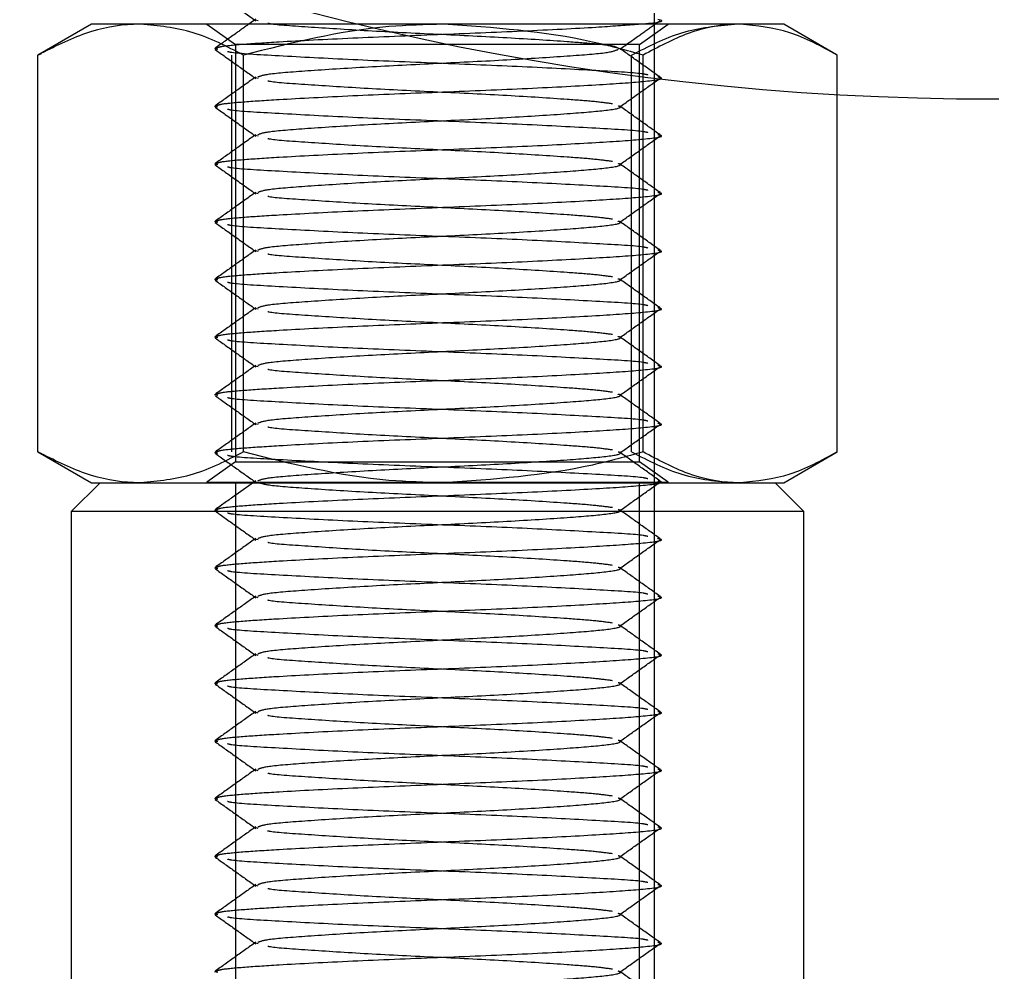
# Model space of a CAD drawing. Header units: metres. Extents: x 0 to 63075, y 0 to 44550.
# Drawn here: x 13731.38 to 13765.11, y 27485.63 to 27518.67 of the extents above; entities that cross this region are included whole.
import ezdxf

# ---------------------------------------------------------------- set-up
doc = ezdxf.new("R2010")
doc.units = ezdxf.units.M
doc.header["$LTSCALE"] = 75
doc.linetypes.add('HIDDEN2', pattern=[4.7625, 3.175, -1.5875])
for name, color, linetype in [('SDM', 7, 'Continuous'), ('SL1', 8, 'Continuous'), ('SL4', 4, 'Continuous'), ('ST1', 7, 'HIDDEN2')]:
    doc.layers.add(name, color=color, linetype=linetype)

# ---------------------------------------------------------------- blocks, each defined once
blk = doc.blocks.new('A$C1d93b9d1')
at = {"layer": 'SL1'}
blk.add_line((5493.877, 3750), (5493.877, 2300.5), dxfattribs=at)
blk.add_line((5493.877, 3750), (5493.877, 2300.5), dxfattribs=at)
for centre, start_param, end_param in [((5493.801, 3399.354), 5.405442, 6.970559), ((5541.521, 3375.973), 0, 0.687373)]:
    blk.add_ellipse(centre, major_axis=(-75.435, -153.963), ratio=0.705012, start_param=start_param, end_param=end_param, dxfattribs=at)
blk = doc.blocks.new('A$C429c7d53')
at = {"layer": 'SL4'}
for p, q in [((13.135, 428.444), (11.277, 427.371)), ((14.844, 428.444), (13.135, 428.444)), ((25.335, 428.444), (14.844, 428.444)), ((18.831, 428.613), (18.594, 428.444)), ((35.626, 428.444), (25.335, 428.444)), ((32.672, 428.444), (32.857, 428.576)), ((37.135, 428.444), (35.626, 428.444)), ((38.993, 427.371), (37.135, 428.444)), ((11.281, 427.372), (11.408, 427.433)), ((11.281, 413.616), (11.281, 427.372)), ((18.408, 413.616), (18.408, 427.372)), ((32.262, 413.616), (32.262, 427.372)), ((38.989, 413.616), (38.989, 427.372)), ((11.277, 413.617), (13.135, 412.544)), ((11.281, 413.616), (11.408, 413.556)), ((37.135, 412.544), (38.993, 413.617)), ((13.435, 412.544), (12.435, 411.544)), ((13.135, 412.544), (14.844, 412.544)), ((14.844, 412.544), (25.335, 412.544)), ((18.831, 412.613), (18.152, 412.129)), ((25.335, 412.544), (35.626, 412.544)), ((35.626, 412.544), (37.135, 412.544)), ((37.835, 411.544), (36.835, 412.544)), ((12.435, 411.544), (12.435, 390.544)), ((37.835, 411.544), (12.435, 411.544)), ((37.835, 390.544), (37.835, 411.544))]:
    blk.add_line(p, q, dxfattribs=at)
for points, knots in [([(17.426, 429.565), (17.661, 429.398), (18.118, 429.072), (18.575, 428.747), (18.797, 428.589)], [0, 0, 0, 0, 0.5144734, 1, 1, 1, 1]), ([(14.844, 428.444), (14.76, 428.443), (14.12, 428.433), (12.914, 428.199), (11.828, 427.65), (11.281, 427.372)], [0, 0, 0, 0, 0.070099, 0.530789, 1, 1, 1, 1]), ([(18.408, 427.372), (17.829, 427.672), (16.661, 428.276), (15.453, 428.388), (14.844, 428.444)], [0, 0, 0, 0, 0.495458, 1, 1, 1, 1]), ([(25.335, 428.444), (24.705, 428.428), (22.36, 428.369), (20.077, 427.793), (18.408, 427.372)], [0, 0, 0, 0, 0.268634, 1, 1, 1, 1]), ([(32.262, 427.372), (31.681, 427.534), (29.423, 428.162), (27.077, 428.324), (25.335, 428.444)], [0, 0, 0, 0, 0.2575513, 1, 1, 1, 1]), ([(32.042, 428.444), (32.117, 428.449), (32.77, 428.494), (33.057, 428.552), (32.805, 428.602), (32.771, 428.608)], [0, 0, 0, 0, 0.101797, 0.881769, 1, 1, 1, 1]), ([(35.626, 428.444), (35.546, 428.443), (34.942, 428.433), (33.804, 428.199), (32.779, 427.65), (32.262, 427.372)], [0, 0, 0, 0, 0.0700986, 0.5307888, 1, 1, 1, 1]), ([(38.989, 427.372), (38.443, 427.672), (37.341, 428.276), (36.201, 428.388), (35.626, 428.444)], [0, 0, 0, 0, 0.495458, 1, 1, 1, 1]), ([(14.844, 412.544), (14.76, 412.545), (14.12, 412.555), (12.914, 412.789), (11.828, 413.339), (11.281, 413.616)], [0, 0, 0, 0, 0.070099, 0.530789, 1, 1, 1, 1]), ([(18.408, 413.616), (17.829, 413.316), (16.661, 412.712), (15.453, 412.6), (14.844, 412.544)], [0, 0, 0, 0, 0.495458, 1, 1, 1, 1]), ([(25.335, 412.544), (24.705, 412.56), (22.36, 412.619), (20.077, 413.195), (18.408, 413.616)], [0, 0, 0, 0, 0.268634, 1, 1, 1, 1]), ([(32.262, 413.616), (31.681, 413.454), (29.423, 412.826), (27.077, 412.664), (25.335, 412.544)], [0, 0, 0, 0, 0.257551, 1, 1, 1, 1]), ([(35.626, 412.544), (35.546, 412.545), (34.942, 412.555), (33.804, 412.789), (32.779, 413.339), (32.262, 413.616)], [0, 0, 0, 0, 0.0700986, 0.5307888, 1, 1, 1, 1]), ([(38.989, 413.616), (38.443, 413.316), (37.341, 412.712), (36.201, 412.6), (35.626, 412.544)], [0, 0, 0, 0, 0.495458, 1, 1, 1, 1])]:
    blk.add_open_spline(points, degree=3, knots=knots, dxfattribs=at)
at = {"layer": 'ST1'}
for p, q in [((17.135, 428.444), (18.135, 427.744)), ((18.797, 428.589), (18.836, 428.561)), ((18.915, 428.562), (18.814, 428.589)), ((32.135, 427.744), (33.135, 428.444)), ((32.135, 427.744), (18.135, 427.744)), ((18.135, 427.744), (18.135, 413.27)), ((32.135, 413.27), (32.135, 427.744)), ((17.515, 427.566), (17.408, 427.589)), ((18.008, 413.616), (18.008, 427.372)), ((31.862, 413.616), (31.862, 427.372)), ((18.915, 426.562), (18.814, 426.589)), ((17.515, 425.566), (17.408, 425.589)), ((18.915, 424.562), (18.814, 424.589)), ((17.515, 423.566), (17.408, 423.589)), ((18.915, 422.562), (18.814, 422.589)), ((17.515, 421.566), (17.408, 421.589)), ((18.915, 420.562), (18.814, 420.589)), ((17.515, 419.566), (17.408, 419.589)), ((18.915, 418.562), (18.814, 418.589)), ((17.515, 417.566), (17.408, 417.589)), ((18.915, 416.562), (18.814, 416.589)), ((17.515, 415.566), (17.408, 415.589)), ((18.915, 414.562), (18.814, 414.589)), ((17.515, 413.566), (17.408, 413.589)), ((18.135, 413.27), (17.135, 412.569)), ((18.135, 413.27), (25.252, 413.27)), ((25.252, 413.27), (32.135, 413.27)), ((33.135, 412.569), (32.135, 413.27)), ((17.135, 412.569), (33.135, 412.569)), ((17.135, 412.569), (17.135, 412.544)), ((18.135, 412.544), (18.135, 387.544)), ((32.135, 387.544), (32.135, 412.544)), ((33.135, 412.544), (33.135, 412.569)), ((17.515, 411.566), (17.408, 411.589)), ((18.915, 410.562), (18.814, 410.589)), ((17.515, 409.566), (17.408, 409.589)), ((18.915, 408.562), (18.814, 408.589)), ((17.515, 407.566), (17.408, 407.589)), ((18.915, 406.562), (18.814, 406.589)), ((17.515, 405.566), (17.408, 405.589)), ((18.915, 404.562), (18.814, 404.589)), ((17.515, 403.566), (17.408, 403.589)), ((18.915, 402.562), (18.814, 402.589)), ((17.515, 401.566), (17.408, 401.589)), ((18.915, 400.562), (18.814, 400.589)), ((17.515, 399.566), (17.408, 399.589)), ((18.915, 398.562), (18.814, 398.589)), ((17.515, 397.566), (17.408, 397.589)), ((18.915, 396.562), (18.814, 396.589)), ((17.515, 395.566), (17.408, 395.589))]:
    blk.add_line(p, q, dxfattribs=at)
for points, knots in [([(18.594, 428.444), (18.438, 428.333), (18.048, 428.055), (17.658, 427.777), (17.423, 427.61)], [0, 0, 0, 0, 0.3986565, 1, 1, 1, 1]), ([(17.466, 427.61), (17.501, 427.629), (17.589, 427.679), (18.318, 427.751), (19.772, 427.845), (22.097, 427.968), (25.139, 428.089), (28.156, 428.209), (30.686, 428.339), (31.618, 428.411), (32.042, 428.444)], [0, 0, 0, 0, 0.066311, 0.170096, 0.273335, 0.425355, 0.573493, 0.721631, 0.873651, 1, 1, 1, 1]), ([(31.391, 427.612), (31.35, 427.636), (31.262, 427.688), (30.621, 427.758), (29.48, 427.848), (27.618, 427.968), (25.14, 428.089), (22.633, 428.209), (20.614, 428.346), (19.43, 428.422), (19.269, 428.469), (19.254, 428.473)], [0, 0, 0, 0, 0.07992, 0.170687, 0.261843, 0.409127, 0.552644, 0.696161, 0.843445, 0.984905, 1, 1, 1, 1]), ([(31.45, 427.573), (31.684, 427.741), (32.092, 428.031), (32.499, 428.321), (32.672, 428.444)], [0, 0, 0, 0, 0.5759, 1, 1, 1, 1]), ([(31.862, 427.372), (32.441, 427.672), (33.609, 428.276), (34.817, 428.388), (35.426, 428.444)], [0, 0, 0, 0, 0.495458, 1, 1, 1, 1]), ([(17.426, 427.565), (17.661, 427.398), (18.131, 427.063), (18.601, 426.728), (18.836, 426.561)], [0, 0, 0, 0, 0.500089, 1, 1, 1, 1]), ([(32.429, 426.682), (32.384, 426.694), (32.181, 426.748), (30.682, 426.831), (28.187, 426.968), (25.135, 427.089), (22.082, 427.209), (19.591, 427.346), (18.1, 427.428), (17.898, 427.481), (17.857, 427.492)], [0, 0, 0, 0, 0.043096, 0.193298, 0.349673, 0.502056, 0.654439, 0.810815, 0.961016, 1, 1, 1, 1]), ([(18.902, 426.612), (18.987, 426.648), (19.171, 426.726), (20.569, 426.832), (22.645, 426.968), (25.135, 427.089), (27.624, 427.209), (29.703, 427.345), (31.127, 427.454), (31.313, 427.535), (31.403, 427.575)], [0, 0, 0, 0, 0.107376, 0.234332, 0.366515, 0.495318, 0.62412, 0.756304, 0.883259, 1, 1, 1, 1]), ([(32.849, 426.608), (32.614, 426.776), (32.144, 427.111), (31.674, 427.446), (31.439, 427.613)], [0, 0, 0, 0, 0.5000921, 1, 1, 1, 1]), ([(18.831, 426.613), (18.596, 426.446), (18.127, 426.111), (17.658, 425.777), (17.423, 425.61)], [0, 0, 0, 0, 0.499958, 1, 1, 1, 1]), ([(17.466, 425.61), (17.501, 425.629), (17.589, 425.679), (18.318, 425.751), (19.772, 425.845), (22.098, 425.968), (25.136, 426.089), (28.168, 426.209), (30.757, 426.345), (32.389, 426.458), (33.063, 426.552), (32.805, 426.602), (32.771, 426.608)], [0, 0, 0, 0, 0.055573, 0.142553, 0.229074, 0.356478, 0.480628, 0.604778, 0.732181, 0.854555, 0.980855, 1, 1, 1, 1]), ([(31.195, 425.683), (31.012, 425.708), (30.646, 425.759), (29.468, 425.848), (27.621, 425.968), (25.139, 426.089), (22.633, 426.209), (20.614, 426.346), (19.43, 426.422), (19.269, 426.469), (19.254, 426.473)], [0, 0, 0, 0, 0.098651, 0.197725, 0.357803, 0.513786, 0.669769, 0.829847, 0.983594, 1, 1, 1, 1]), ([(31.45, 425.573), (31.684, 425.741), (32.153, 426.075), (32.623, 426.409), (32.857, 426.576)], [0, 0, 0, 0, 0.4999673, 1, 1, 1, 1]), ([(17.426, 425.565), (17.661, 425.398), (18.131, 425.063), (18.601, 424.728), (18.836, 424.561)], [0, 0, 0, 0, 0.500089, 1, 1, 1, 1]), ([(32.429, 424.682), (32.384, 424.694), (32.181, 424.748), (30.682, 424.831), (28.187, 424.968), (25.135, 425.089), (22.082, 425.209), (19.591, 425.346), (18.1, 425.428), (17.898, 425.481), (17.857, 425.492)], [0, 0, 0, 0, 0.043096, 0.193298, 0.349673, 0.502056, 0.654439, 0.810815, 0.961016, 1, 1, 1, 1]), ([(18.902, 424.612), (18.987, 424.648), (19.171, 424.726), (20.569, 424.832), (22.645, 424.968), (25.137, 425.089), (27.617, 425.209), (29.729, 425.345), (31.089, 425.458), (31.58, 425.553), (31.416, 425.604), (31.391, 425.612)], [0, 0, 0, 0, 0.103426, 0.225711, 0.353032, 0.477096, 0.60116, 0.728481, 0.850766, 0.976983, 1, 1, 1, 1]), ([(32.849, 424.608), (32.614, 424.776), (32.144, 425.111), (31.674, 425.446), (31.439, 425.613)], [0, 0, 0, 0, 0.500092, 1, 1, 1, 1]), ([(18.831, 424.613), (18.596, 424.446), (18.127, 424.111), (17.658, 423.777), (17.423, 423.61)], [0, 0, 0, 0, 0.4999583, 1, 1, 1, 1]), ([(17.466, 423.61), (17.501, 423.629), (17.589, 423.679), (18.318, 423.751), (19.772, 423.845), (22.098, 423.968), (25.136, 424.089), (28.168, 424.209), (30.757, 424.345), (32.389, 424.458), (33.063, 424.552), (32.805, 424.602), (32.771, 424.608)], [0, 0, 0, 0, 0.055573, 0.142553, 0.229074, 0.356478, 0.480628, 0.604778, 0.732181, 0.854555, 0.980855, 1, 1, 1, 1]), ([(31.195, 423.683), (31.012, 423.708), (30.646, 423.759), (29.468, 423.848), (27.621, 423.968), (25.139, 424.089), (22.633, 424.209), (20.614, 424.346), (19.43, 424.422), (19.269, 424.469), (19.254, 424.473)], [0, 0, 0, 0, 0.098651, 0.197725, 0.357803, 0.513786, 0.669769, 0.829847, 0.983594, 1, 1, 1, 1]), ([(31.45, 423.573), (31.684, 423.741), (32.153, 424.075), (32.623, 424.409), (32.857, 424.576)], [0, 0, 0, 0, 0.499967, 1, 1, 1, 1]), ([(17.426, 423.565), (17.661, 423.398), (18.131, 423.063), (18.601, 422.728), (18.836, 422.561)], [0, 0, 0, 0, 0.500089, 1, 1, 1, 1]), ([(32.429, 422.682), (32.384, 422.694), (32.181, 422.748), (30.682, 422.831), (28.187, 422.968), (25.135, 423.089), (22.082, 423.209), (19.591, 423.346), (18.1, 423.428), (17.898, 423.481), (17.857, 423.492)], [0, 0, 0, 0, 0.043096, 0.193298, 0.349673, 0.502056, 0.654439, 0.810815, 0.961016, 1, 1, 1, 1]), ([(18.902, 422.612), (18.987, 422.648), (19.171, 422.726), (20.569, 422.832), (22.645, 422.968), (25.137, 423.089), (27.617, 423.209), (29.729, 423.345), (31.089, 423.458), (31.58, 423.553), (31.416, 423.604), (31.391, 423.612)], [0, 0, 0, 0, 0.1034259, 0.2257113, 0.3530321, 0.4770962, 0.6011602, 0.728481, 0.8507664, 0.976983, 1, 1, 1, 1]), ([(32.849, 422.608), (32.614, 422.776), (32.144, 423.111), (31.674, 423.446), (31.439, 423.613)], [0, 0, 0, 0, 0.5000921, 1, 1, 1, 1]), ([(18.831, 422.613), (18.596, 422.446), (18.127, 422.111), (17.658, 421.777), (17.423, 421.61)], [0, 0, 0, 0, 0.499958, 1, 1, 1, 1]), ([(17.466, 421.61), (17.501, 421.629), (17.589, 421.679), (18.318, 421.751), (19.772, 421.845), (22.098, 421.968), (25.136, 422.089), (28.168, 422.209), (30.757, 422.345), (32.389, 422.458), (33.063, 422.552), (32.805, 422.602), (32.771, 422.608)], [0, 0, 0, 0, 0.055573, 0.142553, 0.229074, 0.356478, 0.480628, 0.604778, 0.732181, 0.854555, 0.980855, 1, 1, 1, 1]), ([(31.195, 421.683), (31.012, 421.708), (30.646, 421.759), (29.468, 421.848), (27.621, 421.968), (25.139, 422.089), (22.633, 422.209), (20.614, 422.346), (19.43, 422.422), (19.269, 422.469), (19.254, 422.473)], [0, 0, 0, 0, 0.098651, 0.197725, 0.357803, 0.513786, 0.669769, 0.829847, 0.983594, 1, 1, 1, 1]), ([(31.45, 421.573), (31.684, 421.741), (32.153, 422.075), (32.623, 422.409), (32.857, 422.576)], [0, 0, 0, 0, 0.499967, 1, 1, 1, 1]), ([(17.426, 421.565), (17.661, 421.398), (18.131, 421.063), (18.601, 420.728), (18.836, 420.561)], [0, 0, 0, 0, 0.500089, 1, 1, 1, 1]), ([(32.429, 420.682), (32.384, 420.694), (32.181, 420.748), (30.682, 420.831), (28.187, 420.968), (25.135, 421.089), (22.082, 421.209), (19.591, 421.346), (18.1, 421.428), (17.898, 421.481), (17.857, 421.492)], [0, 0, 0, 0, 0.043096, 0.193298, 0.349673, 0.502056, 0.654439, 0.810815, 0.961016, 1, 1, 1, 1]), ([(18.902, 420.612), (18.987, 420.648), (19.171, 420.726), (20.569, 420.832), (22.645, 420.968), (25.137, 421.089), (27.617, 421.209), (29.729, 421.345), (31.089, 421.458), (31.58, 421.553), (31.416, 421.604), (31.391, 421.612)], [0, 0, 0, 0, 0.103426, 0.225711, 0.353032, 0.477096, 0.60116, 0.728481, 0.850766, 0.976983, 1, 1, 1, 1]), ([(32.849, 420.608), (32.614, 420.776), (32.144, 421.111), (31.674, 421.446), (31.439, 421.613)], [0, 0, 0, 0, 0.5000921, 1, 1, 1, 1]), ([(18.831, 420.613), (18.596, 420.446), (18.127, 420.111), (17.658, 419.777), (17.423, 419.61)], [0, 0, 0, 0, 0.499958, 1, 1, 1, 1]), ([(17.466, 419.61), (17.501, 419.629), (17.589, 419.679), (18.318, 419.751), (19.772, 419.845), (22.098, 419.968), (25.136, 420.089), (28.168, 420.209), (30.757, 420.345), (32.389, 420.458), (33.063, 420.552), (32.805, 420.602), (32.771, 420.608)], [0, 0, 0, 0, 0.055573, 0.142553, 0.229074, 0.356478, 0.480628, 0.604778, 0.732181, 0.854555, 0.980855, 1, 1, 1, 1]), ([(31.195, 419.683), (31.012, 419.708), (30.646, 419.759), (29.468, 419.848), (27.621, 419.968), (25.139, 420.089), (22.633, 420.209), (20.614, 420.346), (19.43, 420.422), (19.269, 420.469), (19.254, 420.473)], [0, 0, 0, 0, 0.098651, 0.197725, 0.357803, 0.513786, 0.669769, 0.829847, 0.983594, 1, 1, 1, 1]), ([(31.45, 419.573), (31.684, 419.741), (32.153, 420.075), (32.623, 420.409), (32.857, 420.576)], [0, 0, 0, 0, 0.4999673, 1, 1, 1, 1]), ([(17.426, 419.565), (17.661, 419.398), (18.131, 419.063), (18.601, 418.728), (18.836, 418.561)], [0, 0, 0, 0, 0.500089, 1, 1, 1, 1]), ([(32.429, 418.682), (32.384, 418.694), (32.181, 418.748), (30.682, 418.831), (28.187, 418.968), (25.135, 419.089), (22.082, 419.209), (19.591, 419.346), (18.1, 419.428), (17.898, 419.481), (17.857, 419.492)], [0, 0, 0, 0, 0.043096, 0.193298, 0.349673, 0.502056, 0.654439, 0.810815, 0.961016, 1, 1, 1, 1]), ([(18.902, 418.612), (18.987, 418.648), (19.171, 418.726), (20.569, 418.832), (22.645, 418.968), (25.137, 419.089), (27.617, 419.209), (29.729, 419.345), (31.089, 419.458), (31.58, 419.553), (31.416, 419.604), (31.391, 419.612)], [0, 0, 0, 0, 0.1034259, 0.2257113, 0.3530321, 0.4770962, 0.6011602, 0.728481, 0.8507664, 0.976983, 1, 1, 1, 1]), ([(32.849, 418.608), (32.614, 418.776), (32.144, 419.111), (31.674, 419.446), (31.439, 419.613)], [0, 0, 0, 0, 0.500092, 1, 1, 1, 1]), ([(18.831, 418.613), (18.596, 418.446), (18.127, 418.111), (17.658, 417.777), (17.423, 417.61)], [0, 0, 0, 0, 0.499958, 1, 1, 1, 1]), ([(17.466, 417.61), (17.501, 417.629), (17.589, 417.679), (18.318, 417.751), (19.772, 417.845), (22.098, 417.968), (25.136, 418.089), (28.168, 418.209), (30.757, 418.345), (32.389, 418.458), (33.063, 418.552), (32.805, 418.602), (32.771, 418.608)], [0, 0, 0, 0, 0.055573, 0.142553, 0.229074, 0.356478, 0.480628, 0.604778, 0.732181, 0.854555, 0.980855, 1, 1, 1, 1]), ([(31.195, 417.683), (31.012, 417.708), (30.646, 417.759), (29.468, 417.848), (27.621, 417.968), (25.139, 418.089), (22.633, 418.209), (20.614, 418.346), (19.43, 418.422), (19.269, 418.469), (19.254, 418.473)], [0, 0, 0, 0, 0.098651, 0.197725, 0.357803, 0.513786, 0.669769, 0.829847, 0.983594, 1, 1, 1, 1]), ([(31.45, 417.573), (31.684, 417.741), (32.153, 418.075), (32.623, 418.409), (32.857, 418.576)], [0, 0, 0, 0, 0.499967, 1, 1, 1, 1]), ([(18.902, 416.612), (18.987, 416.648), (19.171, 416.726), (20.569, 416.832), (22.645, 416.968), (25.137, 417.089), (27.617, 417.209), (29.729, 417.345), (31.089, 417.458), (31.58, 417.553), (31.416, 417.604), (31.391, 417.612)], [0, 0, 0, 0, 0.103426, 0.225711, 0.353032, 0.477096, 0.60116, 0.728481, 0.850766, 0.976983, 1, 1, 1, 1]), ([(32.849, 416.608), (32.614, 416.776), (32.144, 417.111), (31.674, 417.446), (31.439, 417.613)], [0, 0, 0, 0, 0.500092, 1, 1, 1, 1]), ([(17.426, 417.565), (17.661, 417.398), (18.131, 417.063), (18.601, 416.728), (18.836, 416.561)], [0, 0, 0, 0, 0.500089, 1, 1, 1, 1]), ([(32.429, 416.682), (32.384, 416.694), (32.181, 416.748), (30.682, 416.831), (28.187, 416.968), (25.135, 417.089), (22.082, 417.209), (19.591, 417.346), (18.1, 417.428), (17.898, 417.481), (17.857, 417.492)], [0, 0, 0, 0, 0.043096, 0.193298, 0.349673, 0.502056, 0.654439, 0.810815, 0.961016, 1, 1, 1, 1]), ([(18.831, 416.613), (18.596, 416.446), (18.127, 416.111), (17.658, 415.777), (17.423, 415.61)], [0, 0, 0, 0, 0.499958, 1, 1, 1, 1]), ([(17.466, 415.61), (17.501, 415.629), (17.589, 415.679), (18.318, 415.751), (19.772, 415.845), (22.098, 415.968), (25.136, 416.089), (28.168, 416.209), (30.757, 416.345), (32.389, 416.458), (33.063, 416.552), (32.805, 416.602), (32.771, 416.608)], [0, 0, 0, 0, 0.055573, 0.142553, 0.229074, 0.356478, 0.480628, 0.604778, 0.732181, 0.854555, 0.980855, 1, 1, 1, 1]), ([(31.195, 415.683), (31.012, 415.708), (30.646, 415.759), (29.468, 415.848), (27.621, 415.968), (25.139, 416.089), (22.633, 416.209), (20.614, 416.346), (19.43, 416.422), (19.269, 416.469), (19.254, 416.473)], [0, 0, 0, 0, 0.098651, 0.197725, 0.357803, 0.513786, 0.669769, 0.829847, 0.983594, 1, 1, 1, 1]), ([(31.45, 415.573), (31.684, 415.741), (32.153, 416.075), (32.623, 416.409), (32.857, 416.576)], [0, 0, 0, 0, 0.499967, 1, 1, 1, 1]), ([(18.902, 414.612), (18.987, 414.648), (19.171, 414.726), (20.569, 414.832), (22.645, 414.968), (25.137, 415.089), (27.617, 415.209), (29.729, 415.345), (31.089, 415.458), (31.58, 415.553), (31.416, 415.604), (31.391, 415.612)], [0, 0, 0, 0, 0.1034259, 0.2257113, 0.3530321, 0.4770962, 0.6011602, 0.728481, 0.8507664, 0.976983, 1, 1, 1, 1]), ([(32.849, 414.608), (32.614, 414.776), (32.144, 415.111), (31.674, 415.446), (31.439, 415.613)], [0, 0, 0, 0, 0.5000921, 1, 1, 1, 1]), ([(17.426, 415.565), (17.661, 415.398), (18.131, 415.063), (18.601, 414.728), (18.836, 414.561)], [0, 0, 0, 0, 0.500089, 1, 1, 1, 1]), ([(32.429, 414.682), (32.384, 414.694), (32.181, 414.748), (30.682, 414.831), (28.187, 414.968), (25.135, 415.089), (22.082, 415.209), (19.591, 415.346), (18.1, 415.428), (17.898, 415.481), (17.857, 415.492)], [0, 0, 0, 0, 0.043096, 0.193298, 0.349673, 0.502056, 0.654439, 0.810815, 0.961016, 1, 1, 1, 1]), ([(18.831, 414.613), (18.596, 414.446), (18.127, 414.111), (17.658, 413.777), (17.423, 413.61)], [0, 0, 0, 0, 0.499958, 1, 1, 1, 1]), ([(17.466, 413.61), (17.501, 413.629), (17.589, 413.679), (18.318, 413.751), (19.772, 413.845), (22.098, 413.968), (25.136, 414.089), (28.168, 414.209), (30.757, 414.345), (32.389, 414.458), (33.063, 414.552), (32.805, 414.602), (32.771, 414.608)], [0, 0, 0, 0, 0.055573, 0.142553, 0.229074, 0.356478, 0.480628, 0.604778, 0.732181, 0.854555, 0.980855, 1, 1, 1, 1]), ([(31.45, 413.573), (31.684, 413.741), (32.153, 414.075), (32.623, 414.409), (32.857, 414.576)], [0, 0, 0, 0, 0.499967, 1, 1, 1, 1]), ([(31.195, 413.683), (31.012, 413.708), (30.646, 413.759), (29.468, 413.848), (27.621, 413.968), (25.139, 414.089), (22.633, 414.209), (20.614, 414.346), (19.43, 414.422), (19.269, 414.469), (19.254, 414.473)], [0, 0, 0, 0, 0.098651, 0.197725, 0.357803, 0.513786, 0.669769, 0.829847, 0.983594, 1, 1, 1, 1]), ([(17.426, 413.565), (17.661, 413.398), (18.131, 413.063), (18.601, 412.728), (18.836, 412.561)], [0, 0, 0, 0, 0.5000892, 1, 1, 1, 1]), ([(18.902, 412.612), (18.987, 412.648), (19.171, 412.726), (20.569, 412.832), (22.645, 412.968), (25.137, 413.089), (27.617, 413.209), (29.729, 413.345), (31.089, 413.458), (31.58, 413.553), (31.416, 413.604), (31.391, 413.612)], [0, 0, 0, 0, 0.103426, 0.225711, 0.353032, 0.477096, 0.60116, 0.728481, 0.850766, 0.976983, 1, 1, 1, 1]), ([(32.849, 412.608), (32.614, 412.776), (32.144, 413.111), (31.674, 413.446), (31.439, 413.613)], [0, 0, 0, 0, 0.500092, 1, 1, 1, 1]), ([(31.862, 413.616), (32.441, 413.316), (33.609, 412.712), (34.817, 412.6), (35.426, 412.544)], [0, 0, 0, 0, 0.495458, 1, 1, 1, 1]), ([(32.429, 412.682), (32.384, 412.694), (32.181, 412.748), (30.682, 412.831), (28.187, 412.968), (25.135, 413.089), (22.082, 413.209), (19.591, 413.346), (18.1, 413.428), (17.898, 413.481), (17.857, 413.492)], [0, 0, 0, 0, 0.043096, 0.193298, 0.349673, 0.502056, 0.654439, 0.810815, 0.961016, 1, 1, 1, 1]), ([(17.466, 411.61), (17.501, 411.629), (17.589, 411.679), (18.318, 411.751), (19.772, 411.845), (22.098, 411.968), (25.136, 412.089), (28.168, 412.209), (30.757, 412.345), (32.389, 412.458), (33.063, 412.552), (32.805, 412.602), (32.771, 412.608)], [0, 0, 0, 0, 0.0555734, 0.1425526, 0.2290743, 0.3564777, 0.4806278, 0.604778, 0.7321813, 0.8545546, 0.980855, 1, 1, 1, 1]), ([(31.195, 411.683), (31.012, 411.708), (30.646, 411.759), (29.468, 411.848), (27.622, 411.968), (25.136, 412.089), (22.645, 412.209), (20.57, 412.345), (19.181, 412.45), (18.998, 412.527), (18.915, 412.562)], [0, 0, 0, 0, 0.088918, 0.178216, 0.322499, 0.463092, 0.603685, 0.747969, 0.886546, 1, 1, 1, 1]), ([(31.45, 411.573), (31.684, 411.741), (32.153, 412.075), (32.623, 412.409), (32.857, 412.576)], [0, 0, 0, 0, 0.4999673, 1, 1, 1, 1]), ([(18.152, 412.129), (18.143, 412.123), (17.901, 411.95), (17.658, 411.777), (17.423, 411.61)], [0, 0, 0, 0, 0.033484, 1, 1, 1, 1]), ([(17.426, 411.565), (17.661, 411.398), (18.131, 411.063), (18.601, 410.728), (18.836, 410.561)], [0, 0, 0, 0, 0.500089, 1, 1, 1, 1]), ([(18.902, 410.612), (18.987, 410.648), (19.171, 410.726), (20.569, 410.832), (22.645, 410.968), (25.137, 411.089), (27.617, 411.209), (29.729, 411.345), (31.089, 411.458), (31.58, 411.553), (31.416, 411.604), (31.391, 411.612)], [0, 0, 0, 0, 0.103426, 0.225711, 0.353032, 0.477096, 0.60116, 0.728481, 0.850766, 0.976983, 1, 1, 1, 1]), ([(32.849, 410.608), (32.614, 410.776), (32.144, 411.111), (31.674, 411.446), (31.439, 411.613)], [0, 0, 0, 0, 0.500092, 1, 1, 1, 1]), ([(32.429, 410.682), (32.384, 410.694), (32.181, 410.748), (30.682, 410.831), (28.187, 410.968), (25.135, 411.089), (22.082, 411.209), (19.591, 411.346), (18.1, 411.428), (17.898, 411.481), (17.857, 411.492)], [0, 0, 0, 0, 0.043096, 0.193298, 0.349673, 0.502056, 0.654439, 0.810815, 0.961016, 1, 1, 1, 1]), ([(18.831, 410.613), (18.596, 410.446), (18.127, 410.111), (17.658, 409.777), (17.423, 409.61)], [0, 0, 0, 0, 0.499958, 1, 1, 1, 1]), ([(17.466, 409.61), (17.501, 409.629), (17.589, 409.679), (18.318, 409.751), (19.772, 409.845), (22.098, 409.968), (25.136, 410.089), (28.168, 410.209), (30.757, 410.345), (32.389, 410.458), (33.063, 410.552), (32.805, 410.602), (32.771, 410.608)], [0, 0, 0, 0, 0.0555734, 0.1425526, 0.2290743, 0.3564777, 0.4806278, 0.604778, 0.7321813, 0.8545546, 0.980855, 1, 1, 1, 1]), ([(31.45, 409.573), (31.684, 409.741), (32.153, 410.075), (32.623, 410.409), (32.857, 410.576)], [0, 0, 0, 0, 0.499967, 1, 1, 1, 1]), ([(31.195, 409.683), (31.012, 409.708), (30.646, 409.759), (29.468, 409.848), (27.621, 409.968), (25.139, 410.089), (22.633, 410.209), (20.614, 410.346), (19.43, 410.422), (19.269, 410.469), (19.254, 410.473)], [0, 0, 0, 0, 0.098651, 0.197725, 0.357803, 0.513786, 0.669769, 0.829847, 0.983594, 1, 1, 1, 1]), ([(17.426, 409.565), (17.661, 409.398), (18.131, 409.063), (18.601, 408.728), (18.836, 408.561)], [0, 0, 0, 0, 0.5000892, 1, 1, 1, 1]), ([(18.902, 408.612), (18.987, 408.648), (19.171, 408.726), (20.569, 408.832), (22.645, 408.968), (25.137, 409.089), (27.617, 409.209), (29.729, 409.345), (31.089, 409.458), (31.58, 409.553), (31.416, 409.604), (31.391, 409.612)], [0, 0, 0, 0, 0.103426, 0.225711, 0.353032, 0.477096, 0.60116, 0.728481, 0.850766, 0.976983, 1, 1, 1, 1]), ([(32.849, 408.608), (32.614, 408.776), (32.144, 409.111), (31.674, 409.446), (31.439, 409.613)], [0, 0, 0, 0, 0.500092, 1, 1, 1, 1]), ([(32.429, 408.682), (32.384, 408.694), (32.181, 408.748), (30.682, 408.831), (28.187, 408.968), (25.135, 409.089), (22.082, 409.209), (19.591, 409.346), (18.1, 409.428), (17.898, 409.481), (17.857, 409.492)], [0, 0, 0, 0, 0.043096, 0.193298, 0.349673, 0.502056, 0.654439, 0.810815, 0.961016, 1, 1, 1, 1]), ([(18.831, 408.613), (18.596, 408.446), (18.127, 408.111), (17.658, 407.777), (17.423, 407.61)], [0, 0, 0, 0, 0.499958, 1, 1, 1, 1]), ([(17.466, 407.61), (17.501, 407.629), (17.589, 407.679), (18.318, 407.751), (19.772, 407.845), (22.098, 407.968), (25.136, 408.089), (28.168, 408.209), (30.757, 408.345), (32.389, 408.458), (33.063, 408.552), (32.805, 408.602), (32.771, 408.608)], [0, 0, 0, 0, 0.055573, 0.142553, 0.229074, 0.356478, 0.480628, 0.604778, 0.732181, 0.854555, 0.980855, 1, 1, 1, 1]), ([(31.45, 407.573), (31.684, 407.741), (32.153, 408.075), (32.623, 408.409), (32.857, 408.576)], [0, 0, 0, 0, 0.4999673, 1, 1, 1, 1]), ([(31.195, 407.683), (31.012, 407.708), (30.646, 407.759), (29.468, 407.848), (27.621, 407.968), (25.139, 408.089), (22.633, 408.209), (20.614, 408.346), (19.43, 408.422), (19.269, 408.469), (19.254, 408.473)], [0, 0, 0, 0, 0.098651, 0.197725, 0.357803, 0.513786, 0.669769, 0.829847, 0.983594, 1, 1, 1, 1]), ([(17.426, 407.565), (17.661, 407.398), (18.131, 407.063), (18.601, 406.728), (18.836, 406.561)], [0, 0, 0, 0, 0.500089, 1, 1, 1, 1]), ([(32.429, 406.682), (32.384, 406.694), (32.181, 406.748), (30.682, 406.831), (28.187, 406.968), (25.135, 407.089), (22.082, 407.209), (19.591, 407.346), (18.1, 407.428), (17.898, 407.481), (17.857, 407.492)], [0, 0, 0, 0, 0.043096, 0.193298, 0.349673, 0.502056, 0.654439, 0.810815, 0.961016, 1, 1, 1, 1]), ([(18.902, 406.612), (18.987, 406.648), (19.171, 406.726), (20.569, 406.832), (22.645, 406.968), (25.137, 407.089), (27.617, 407.209), (29.729, 407.345), (31.089, 407.458), (31.58, 407.553), (31.416, 407.604), (31.391, 407.612)], [0, 0, 0, 0, 0.103426, 0.225711, 0.353032, 0.477096, 0.60116, 0.728481, 0.850766, 0.976983, 1, 1, 1, 1]), ([(32.849, 406.608), (32.614, 406.776), (32.144, 407.111), (31.674, 407.446), (31.439, 407.613)], [0, 0, 0, 0, 0.5000921, 1, 1, 1, 1]), ([(18.831, 406.613), (18.596, 406.446), (18.127, 406.111), (17.658, 405.777), (17.423, 405.61)], [0, 0, 0, 0, 0.499958, 1, 1, 1, 1]), ([(17.466, 405.61), (17.501, 405.629), (17.589, 405.679), (18.318, 405.751), (19.772, 405.845), (22.098, 405.968), (25.136, 406.089), (28.168, 406.209), (30.757, 406.345), (32.389, 406.458), (33.063, 406.552), (32.805, 406.602), (32.771, 406.608)], [0, 0, 0, 0, 0.055573, 0.142553, 0.229074, 0.356478, 0.480628, 0.604778, 0.732181, 0.854555, 0.980855, 1, 1, 1, 1]), ([(31.195, 405.683), (31.012, 405.708), (30.646, 405.759), (29.468, 405.848), (27.621, 405.968), (25.139, 406.089), (22.633, 406.209), (20.614, 406.346), (19.43, 406.422), (19.269, 406.469), (19.254, 406.473)], [0, 0, 0, 0, 0.098651, 0.197725, 0.357803, 0.513786, 0.669769, 0.829847, 0.983594, 1, 1, 1, 1]), ([(31.45, 405.573), (31.684, 405.741), (32.153, 406.075), (32.623, 406.409), (32.857, 406.576)], [0, 0, 0, 0, 0.4999673, 1, 1, 1, 1]), ([(17.426, 405.565), (17.661, 405.398), (18.131, 405.063), (18.601, 404.728), (18.836, 404.561)], [0, 0, 0, 0, 0.500089, 1, 1, 1, 1]), ([(32.429, 404.682), (32.384, 404.694), (32.181, 404.748), (30.682, 404.831), (28.187, 404.968), (25.135, 405.089), (22.082, 405.209), (19.591, 405.346), (18.1, 405.428), (17.898, 405.481), (17.857, 405.492)], [0, 0, 0, 0, 0.043096, 0.193298, 0.349673, 0.502056, 0.654439, 0.810815, 0.961016, 1, 1, 1, 1]), ([(18.902, 404.612), (18.987, 404.648), (19.171, 404.726), (20.569, 404.832), (22.645, 404.968), (25.137, 405.089), (27.617, 405.209), (29.729, 405.345), (31.089, 405.458), (31.58, 405.553), (31.416, 405.604), (31.391, 405.612)], [0, 0, 0, 0, 0.103426, 0.225711, 0.353032, 0.477096, 0.60116, 0.728481, 0.850766, 0.976983, 1, 1, 1, 1]), ([(32.849, 404.608), (32.614, 404.776), (32.144, 405.111), (31.674, 405.446), (31.439, 405.613)], [0, 0, 0, 0, 0.500092, 1, 1, 1, 1]), ([(18.831, 404.613), (18.596, 404.446), (18.127, 404.111), (17.658, 403.777), (17.423, 403.61)], [0, 0, 0, 0, 0.499958, 1, 1, 1, 1]), ([(17.466, 403.61), (17.501, 403.629), (17.589, 403.679), (18.318, 403.751), (19.772, 403.845), (22.098, 403.968), (25.136, 404.089), (28.168, 404.209), (30.757, 404.345), (32.389, 404.458), (33.063, 404.552), (32.805, 404.602), (32.771, 404.608)], [0, 0, 0, 0, 0.0555734, 0.1425526, 0.2290743, 0.3564777, 0.4806278, 0.604778, 0.7321813, 0.8545546, 0.980855, 1, 1, 1, 1]), ([(31.195, 403.683), (31.012, 403.708), (30.646, 403.759), (29.468, 403.848), (27.621, 403.968), (25.139, 404.089), (22.633, 404.209), (20.614, 404.346), (19.43, 404.422), (19.269, 404.469), (19.254, 404.473)], [0, 0, 0, 0, 0.098651, 0.197725, 0.357803, 0.513786, 0.669769, 0.829847, 0.983594, 1, 1, 1, 1]), ([(31.45, 403.573), (31.684, 403.741), (32.153, 404.075), (32.623, 404.409), (32.857, 404.576)], [0, 0, 0, 0, 0.499967, 1, 1, 1, 1]), ([(17.426, 403.565), (17.661, 403.398), (18.131, 403.063), (18.601, 402.728), (18.836, 402.561)], [0, 0, 0, 0, 0.500089, 1, 1, 1, 1]), ([(32.429, 402.682), (32.384, 402.694), (32.181, 402.748), (30.682, 402.831), (28.187, 402.968), (25.135, 403.089), (22.082, 403.209), (19.591, 403.346), (18.1, 403.428), (17.898, 403.481), (17.857, 403.492)], [0, 0, 0, 0, 0.043096, 0.193298, 0.349673, 0.502056, 0.654439, 0.810815, 0.961016, 1, 1, 1, 1]), ([(18.902, 402.612), (18.987, 402.648), (19.171, 402.726), (20.569, 402.832), (22.645, 402.968), (25.137, 403.089), (27.617, 403.209), (29.729, 403.345), (31.089, 403.458), (31.58, 403.553), (31.416, 403.604), (31.391, 403.612)], [0, 0, 0, 0, 0.103426, 0.225711, 0.353032, 0.477096, 0.60116, 0.728481, 0.850766, 0.976983, 1, 1, 1, 1]), ([(32.849, 402.608), (32.614, 402.776), (32.144, 403.111), (31.674, 403.446), (31.439, 403.613)], [0, 0, 0, 0, 0.5000921, 1, 1, 1, 1]), ([(18.831, 402.613), (18.596, 402.446), (18.127, 402.111), (17.658, 401.777), (17.423, 401.61)], [0, 0, 0, 0, 0.499958, 1, 1, 1, 1]), ([(17.466, 401.61), (17.501, 401.629), (17.589, 401.679), (18.318, 401.751), (19.772, 401.845), (22.098, 401.968), (25.136, 402.089), (28.168, 402.209), (30.757, 402.345), (32.389, 402.458), (33.063, 402.552), (32.805, 402.602), (32.771, 402.608)], [0, 0, 0, 0, 0.0555734, 0.1425526, 0.2290743, 0.3564777, 0.4806278, 0.604778, 0.7321813, 0.8545546, 0.980855, 1, 1, 1, 1]), ([(31.195, 401.683), (31.012, 401.708), (30.646, 401.759), (29.468, 401.848), (27.621, 401.968), (25.139, 402.089), (22.633, 402.209), (20.614, 402.346), (19.43, 402.422), (19.269, 402.469), (19.254, 402.473)], [0, 0, 0, 0, 0.098651, 0.197725, 0.357803, 0.513786, 0.669769, 0.829847, 0.983594, 1, 1, 1, 1]), ([(31.45, 401.573), (31.684, 401.741), (32.153, 402.075), (32.623, 402.409), (32.857, 402.576)], [0, 0, 0, 0, 0.499967, 1, 1, 1, 1]), ([(17.426, 401.565), (17.661, 401.398), (18.131, 401.063), (18.601, 400.728), (18.836, 400.561)], [0, 0, 0, 0, 0.500089, 1, 1, 1, 1]), ([(32.429, 400.682), (32.384, 400.694), (32.181, 400.748), (30.682, 400.831), (28.187, 400.968), (25.135, 401.089), (22.082, 401.209), (19.591, 401.346), (18.1, 401.428), (17.898, 401.481), (17.857, 401.492)], [0, 0, 0, 0, 0.043096, 0.193298, 0.349673, 0.502056, 0.654439, 0.810815, 0.961016, 1, 1, 1, 1]), ([(18.902, 400.612), (18.987, 400.648), (19.171, 400.726), (20.569, 400.832), (22.645, 400.968), (25.137, 401.089), (27.617, 401.209), (29.729, 401.345), (31.089, 401.458), (31.58, 401.553), (31.416, 401.604), (31.391, 401.612)], [0, 0, 0, 0, 0.103426, 0.225711, 0.353032, 0.477096, 0.60116, 0.728481, 0.850766, 0.976983, 1, 1, 1, 1]), ([(32.849, 400.608), (32.614, 400.776), (32.144, 401.111), (31.674, 401.446), (31.439, 401.613)], [0, 0, 0, 0, 0.5000921, 1, 1, 1, 1]), ([(18.831, 400.613), (18.596, 400.446), (18.127, 400.111), (17.658, 399.777), (17.423, 399.61)], [0, 0, 0, 0, 0.499958, 1, 1, 1, 1]), ([(17.466, 399.61), (17.501, 399.629), (17.589, 399.679), (18.318, 399.751), (19.772, 399.845), (22.098, 399.968), (25.136, 400.089), (28.168, 400.209), (30.757, 400.345), (32.389, 400.458), (33.063, 400.552), (32.805, 400.602), (32.771, 400.608)], [0, 0, 0, 0, 0.055573, 0.142553, 0.229074, 0.356478, 0.480628, 0.604778, 0.732181, 0.854555, 0.980855, 1, 1, 1, 1]), ([(31.195, 399.683), (31.012, 399.708), (30.646, 399.759), (29.468, 399.848), (27.621, 399.968), (25.139, 400.089), (22.633, 400.209), (20.614, 400.346), (19.43, 400.422), (19.269, 400.469), (19.254, 400.473)], [0, 0, 0, 0, 0.098651, 0.197725, 0.357803, 0.513786, 0.669769, 0.829847, 0.983594, 1, 1, 1, 1]), ([(31.45, 399.573), (31.684, 399.741), (32.153, 400.075), (32.623, 400.409), (32.857, 400.576)], [0, 0, 0, 0, 0.4999673, 1, 1, 1, 1]), ([(17.426, 399.565), (17.661, 399.398), (18.131, 399.063), (18.601, 398.728), (18.836, 398.561)], [0, 0, 0, 0, 0.5000892, 1, 1, 1, 1]), ([(32.429, 398.682), (32.384, 398.694), (32.181, 398.748), (30.682, 398.831), (28.187, 398.968), (25.135, 399.089), (22.082, 399.209), (19.591, 399.346), (18.1, 399.428), (17.898, 399.481), (17.857, 399.492)], [0, 0, 0, 0, 0.043096, 0.193298, 0.349673, 0.502056, 0.654439, 0.810815, 0.961016, 1, 1, 1, 1]), ([(18.902, 398.612), (18.987, 398.648), (19.171, 398.726), (20.569, 398.832), (22.645, 398.968), (25.137, 399.089), (27.617, 399.209), (29.729, 399.345), (31.089, 399.458), (31.58, 399.553), (31.416, 399.604), (31.391, 399.612)], [0, 0, 0, 0, 0.103426, 0.225711, 0.353032, 0.477096, 0.60116, 0.728481, 0.850766, 0.976983, 1, 1, 1, 1]), ([(32.849, 398.608), (32.614, 398.776), (32.144, 399.111), (31.674, 399.446), (31.439, 399.613)], [0, 0, 0, 0, 0.500092, 1, 1, 1, 1]), ([(18.831, 398.613), (18.596, 398.446), (18.127, 398.111), (17.658, 397.777), (17.423, 397.61)], [0, 0, 0, 0, 0.499958, 1, 1, 1, 1]), ([(17.466, 397.61), (17.501, 397.629), (17.589, 397.679), (18.318, 397.751), (19.772, 397.845), (22.098, 397.968), (25.136, 398.089), (28.168, 398.209), (30.757, 398.345), (32.389, 398.458), (33.063, 398.552), (32.805, 398.602), (32.771, 398.608)], [0, 0, 0, 0, 0.055573, 0.142553, 0.229074, 0.356478, 0.480628, 0.604778, 0.732181, 0.854555, 0.980855, 1, 1, 1, 1]), ([(31.195, 397.683), (31.012, 397.708), (30.646, 397.759), (29.468, 397.848), (27.621, 397.968), (25.139, 398.089), (22.633, 398.209), (20.614, 398.346), (19.43, 398.422), (19.269, 398.469), (19.254, 398.473)], [0, 0, 0, 0, 0.098651, 0.197725, 0.357803, 0.513786, 0.669769, 0.829847, 0.983594, 1, 1, 1, 1]), ([(31.45, 397.573), (31.684, 397.741), (32.153, 398.075), (32.623, 398.409), (32.857, 398.576)], [0, 0, 0, 0, 0.499967, 1, 1, 1, 1]), ([(17.426, 397.565), (17.661, 397.398), (18.131, 397.063), (18.601, 396.728), (18.836, 396.561)], [0, 0, 0, 0, 0.5000892, 1, 1, 1, 1]), ([(32.429, 396.682), (32.384, 396.694), (32.181, 396.748), (30.682, 396.831), (28.187, 396.968), (25.135, 397.089), (22.082, 397.209), (19.591, 397.346), (18.1, 397.428), (17.898, 397.481), (17.857, 397.492)], [0, 0, 0, 0, 0.043096, 0.193298, 0.349673, 0.502056, 0.654439, 0.810815, 0.961016, 1, 1, 1, 1]), ([(18.902, 396.612), (18.987, 396.648), (19.171, 396.726), (20.569, 396.832), (22.645, 396.968), (25.137, 397.089), (27.617, 397.209), (29.729, 397.345), (31.089, 397.458), (31.58, 397.553), (31.416, 397.604), (31.391, 397.612)], [0, 0, 0, 0, 0.103426, 0.225711, 0.353032, 0.477096, 0.60116, 0.728481, 0.850766, 0.976983, 1, 1, 1, 1]), ([(32.849, 396.608), (32.614, 396.776), (32.144, 397.111), (31.674, 397.446), (31.439, 397.613)], [0, 0, 0, 0, 0.500092, 1, 1, 1, 1]), ([(18.831, 396.613), (18.596, 396.446), (18.127, 396.111), (17.658, 395.777), (17.423, 395.61)], [0, 0, 0, 0, 0.499958, 1, 1, 1, 1]), ([(17.466, 395.61), (17.501, 395.629), (17.589, 395.679), (18.318, 395.751), (19.772, 395.845), (22.098, 395.968), (25.136, 396.089), (28.168, 396.209), (30.757, 396.345), (32.389, 396.458), (33.063, 396.552), (32.805, 396.602), (32.771, 396.608)], [0, 0, 0, 0, 0.055573, 0.142553, 0.229074, 0.356478, 0.480628, 0.604778, 0.732181, 0.854555, 0.980855, 1, 1, 1, 1]), ([(31.195, 395.683), (31.012, 395.708), (30.646, 395.759), (29.468, 395.848), (27.621, 395.968), (25.139, 396.089), (22.633, 396.209), (20.614, 396.346), (19.43, 396.422), (19.269, 396.469), (19.254, 396.473)], [0, 0, 0, 0, 0.098651, 0.197725, 0.357803, 0.513786, 0.669769, 0.829847, 0.983594, 1, 1, 1, 1]), ([(31.45, 395.573), (31.684, 395.741), (32.153, 396.075), (32.623, 396.409), (32.857, 396.576)], [0, 0, 0, 0, 0.4999673, 1, 1, 1, 1]), ([(18.902, 394.612), (18.987, 394.648), (19.171, 394.726), (20.569, 394.832), (22.645, 394.968), (25.137, 395.089), (27.617, 395.209), (29.729, 395.345), (31.089, 395.458), (31.58, 395.553), (31.416, 395.604), (31.391, 395.612)], [0, 0, 0, 0, 0.103426, 0.225711, 0.353032, 0.477096, 0.60116, 0.728481, 0.850766, 0.976983, 1, 1, 1, 1]), ([(32.849, 394.608), (32.614, 394.776), (32.144, 395.111), (31.674, 395.446), (31.439, 395.613)], [0, 0, 0, 0, 0.5000921, 1, 1, 1, 1])]:
    blk.add_open_spline(points, degree=3, knots=knots, dxfattribs=at)

msp = doc.modelspace()

# ---------------------------------------------------------------- block references
at = {"layer": 'SDM'}
for name, p in [('A$C1d93b9d1', (8259.513, 24302.833)), ('A$C429c7d53', (13720.74, 27090.066))]:
    msp.add_blockref(name, p, dxfattribs=at)

doc.saveas('drawing.dxf')
